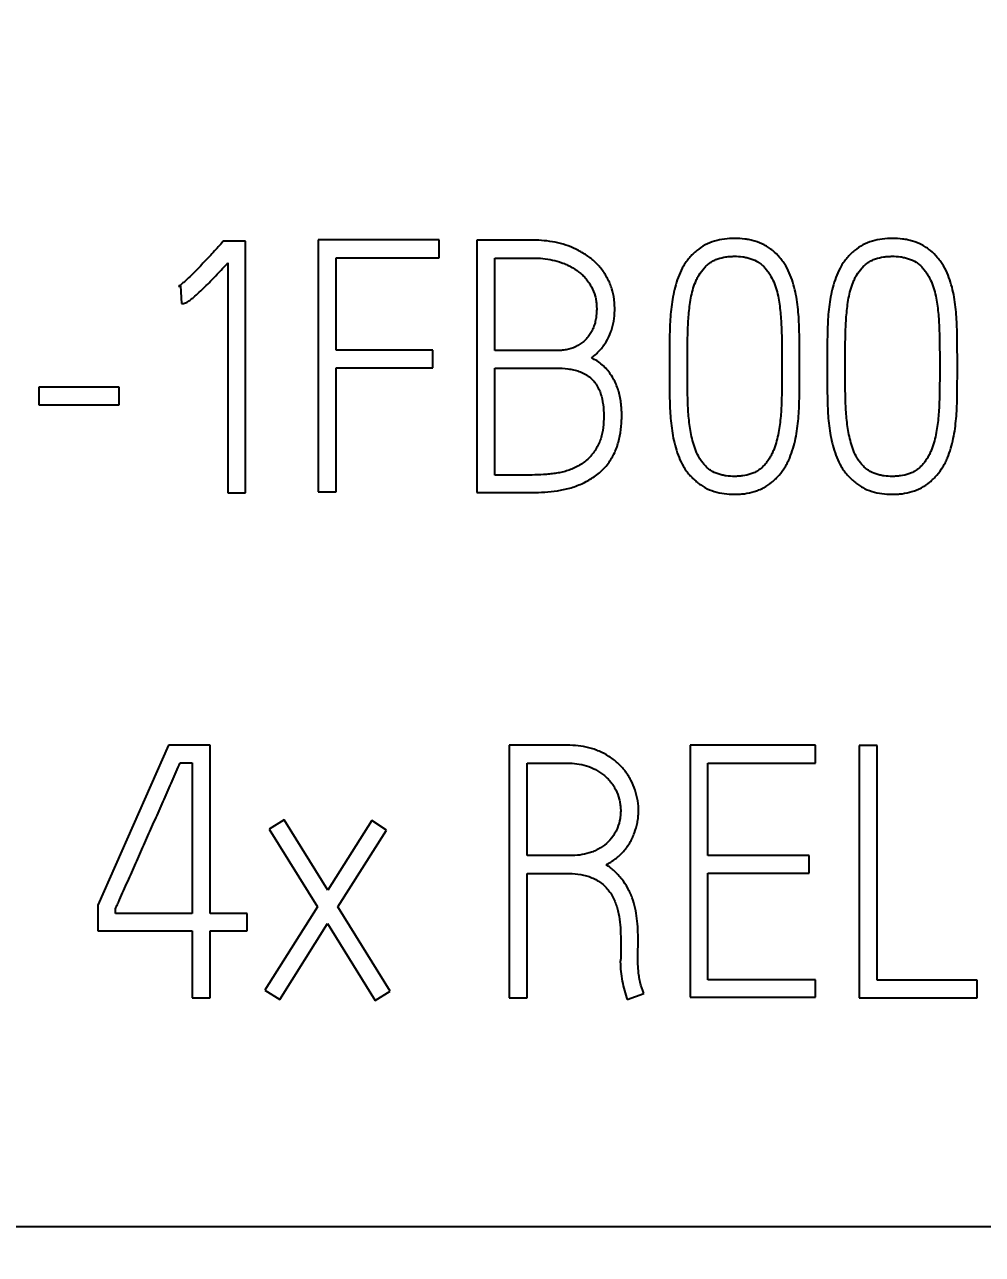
# Model space of a CAD drawing. Extents: x 0 to 420, y 0 to 297.
# Drawn here: x 132.37 to 138.43, y 163.32 to 171.11 of the extents above; entities that cross this region are included whole.
import ezdxf

# ---------------------------------------------------------------- set-up
doc = ezdxf.new("R2010")
doc.units = 0
doc.header["$LTSCALE"] = 23.1
for name, color, linetype in [('10000_FRONT', 7, 'CONTINUOUS'), ('10100_DIM_FRONT', 7, 'CONTINUOUS'), ('10500_FRONT_LABELING', 7, 'CONTINUOUS')]:
    doc.layers.add(name, color=color, linetype=linetype)
doc.styles.get("Standard").update_dxf_attribs({"font": 'txt', "width": 0.8})
doc.dimstyles.new('DIMSTYLE_1', dxfattribs={"dimtxt": 3.5, "dimasz": 3.5, "dimexe": 0.18, "dimexo": 0.0625, "dimgap": 0.09, "dimtad": 1, "dimtxsty": 'STANDARD', "dimcen": 0.09, "dimazin": 3, "dimtp": 0.05, "dimtm": 0.05, "dimtfac": 1, "dimtofl": 0, "dimtmove": 0, "dimatfit": 3, "dimtolj": 1})

# ---------------------------------------------------------------- blocks, each defined once
blk = doc.blocks.new('*D1')
at = {"layer": '10100_DIM_FRONT', "linetype": 'CONTINUOUS'}
for p, q in [((109.715618, 185.641363), (109.715618, 128.698883)), ((145.215618, 185.641363), (145.215618, 128.698883)), ((109.715618, 130.698883), (127.465618, 130.698883)), ((145.215618, 130.698883), (127.465618, 130.698883))]:
    blk.add_line(p, q, dxfattribs=at)
for points in [[(113.215618, 131.198883), (109.715618, 130.698883), (113.215618, 130.198883)], [(141.715618, 130.198883), (145.215618, 130.698883), (141.715618, 131.198883)]]:
    blk.add_solid(points, dxfattribs=at)
at = {"layer": '10100_DIM_FRONT', "linetype": 'CONTINUOUS', "width": 0.678571}
blk.add_text('35,5', height=3.5, dxfattribs=at).set_placement((123.63496, 131.573883))

msp = doc.modelspace()

# ---------------------------------------------------------------- linework, layer by layer
at = {"layer": '10000_FRONT', "color": 7, "linetype": 'CONTINUOUS'}
msp.add_line((109.7156, 163.4949), (145.2156, 163.4949), dxfattribs=at)
at = {"layer": '10500_FRONT_LABELING', "color": 7, "linetype": 'CONTINUOUS'}
for p, q in [((133.6283, 169.7335), (133.6127, 169.7157)), ((133.7691, 169.7335), (133.6283, 169.7335)), ((133.7691, 168.1401), (133.7691, 169.7335)), ((134.2294, 169.7424), (134.2294, 168.1468)), ((134.9959, 169.7424), (134.2294, 169.7424)), ((134.9959, 169.6292), (134.9959, 169.7424)), ((135.2328, 169.7401), (135.2328, 168.1424)), ((135.5904, 169.7401), (135.2328, 169.7401)), ((133.6574, 169.5959), (133.6574, 168.1401)), ((134.3434, 169.0433), (134.3434, 169.6292)), ((134.3434, 169.6292), (134.9959, 169.6292)), ((135.3468, 169.0411), (135.3468, 169.627)), ((135.3468, 169.627), (135.5904, 169.627)), ((133.3445, 169.4472), (133.3579, 169.4517)), ((133.3579, 169.4517), (133.3646, 169.3385)), ((134.9557, 169.0433), (134.3434, 169.0433)), ((134.9557, 168.9324), (134.9557, 169.0433)), ((135.7378, 169.0411), (135.3468, 169.0411)), ((134.3434, 168.1468), (134.3434, 168.9324)), ((134.3434, 168.9324), (134.9557, 168.9324)), ((135.3468, 168.2533), (135.3468, 168.9302)), ((135.3468, 168.9302), (135.7378, 168.9302)), ((136.4529, 168.9523), (136.4529, 168.9279)), ((136.5669, 168.9279), (136.5669, 168.9523)), ((137.1658, 168.9523), (137.1658, 168.9279)), ((137.2775, 168.9279), (137.2775, 168.9523)), ((137.4518, 168.9523), (137.4518, 168.9279)), ((137.5658, 168.9279), (137.5658, 168.9523)), ((138.1647, 168.9523), (138.1647, 168.9279)), ((138.2764, 168.9279), (138.2764, 168.9523)), ((132.4596, 168.8103), (132.4596, 168.6971)), ((132.9691, 168.8103), (132.4596, 168.8103)), ((132.9691, 168.6971), (132.9691, 168.8103)), ((132.4596, 168.6971), (132.9691, 168.6971)), ((135.5836, 168.2533), (135.3468, 168.2533)), ((133.6574, 168.1401), (133.7691, 168.1401)), ((134.2294, 168.1468), (134.3434, 168.1468)), ((135.2328, 168.1424), (135.5836, 168.1424)), ((133.2816, 166.5424), (132.8346, 165.5304)), ((133.5448, 166.5424), (133.2816, 166.5424)), ((133.5448, 165.4772), (133.5448, 166.5424)), ((135.4387, 166.5424), (135.4387, 164.9424)), ((135.806, 166.5424), (135.4387, 166.5424)), ((136.5848, 166.5424), (136.5848, 164.9468)), ((137.3791, 166.5424), (136.5848, 166.5424)), ((137.3791, 166.4292), (137.3791, 166.5424)), ((137.6556, 166.5401), (137.6556, 164.9424)), ((137.7685, 166.5401), (137.6556, 166.5401)), ((137.7685, 165.0555), (137.7685, 166.5401)), ((133.3546, 166.4314), (133.432, 166.4314)), ((133.432, 166.4314), (133.432, 165.4772)), ((135.5516, 165.8433), (135.5516, 166.4292)), ((135.5516, 166.4292), (135.806, 166.4292)), ((136.6954, 165.8433), (136.6954, 166.4292)), ((136.6954, 166.4292), (137.3791, 166.4292)), ((134.0139, 166.0697), (133.9188, 166.0098)), ((134.2904, 165.6236), (134.0139, 166.0697)), ((134.5692, 166.0652), (134.2904, 165.6236)), ((134.6621, 166.0053), (134.5692, 166.0652)), ((133.9188, 166.0098), (134.2241, 165.5193)), ((134.3546, 165.5193), (134.6621, 166.0053)), ((135.8237, 165.8433), (135.5516, 165.8433)), ((137.337, 165.8433), (136.6954, 165.8433)), ((137.337, 165.7324), (137.337, 165.8433)), ((135.5516, 164.9424), (135.5516, 165.7302)), ((135.5516, 165.7302), (135.8193, 165.7302)), ((136.6954, 165.0578), (136.6954, 165.7324)), ((136.6954, 165.7324), (137.337, 165.7324)), ((132.8346, 165.5304), (132.8346, 165.3662)), ((132.9453, 165.4772), (132.9453, 165.506)), ((133.432, 165.4772), (132.9453, 165.4772)), ((133.7794, 165.4772), (133.5448, 165.4772)), ((133.7794, 165.3662), (133.7794, 165.4772)), ((134.2241, 165.5193), (133.8922, 164.9912)), ((134.6843, 164.9845), (134.3546, 165.5193)), ((133.9873, 164.9313), (134.2882, 165.4128)), ((134.2882, 165.4128), (134.5891, 164.9268)), ((132.8346, 165.3662), (133.432, 165.3662)), ((133.432, 165.3662), (133.432, 164.9424)), ((133.5448, 164.9424), (133.5448, 165.3662)), ((133.5448, 165.3662), (133.7794, 165.3662)), ((136.1445, 165.3307), (136.1445, 165.1909)), ((136.2551, 165.2641), (136.2551, 165.3085)), ((136.1445, 165.1909), (136.1423, 165.1709)), ((137.3791, 165.0578), (136.6954, 165.0578)), ((137.3791, 164.9468), (137.3791, 165.0578)), ((138.4012, 165.0555), (137.7685, 165.0555)), ((138.4012, 164.9424), (138.4012, 165.0555)), ((133.432, 164.9424), (133.5448, 164.9424)), ((133.8922, 164.9912), (133.9873, 164.9313)), ((134.5891, 164.9268), (134.6843, 164.9845)), ((135.4387, 164.9424), (135.5516, 164.9424)), ((136.1865, 164.9313), (136.2905, 164.9712)), ((136.5848, 164.9468), (137.3791, 164.9468)), ((137.6556, 164.9424), (138.4012, 164.9424))]:
    msp.add_line(p, q, dxfattribs=at)
for points, knots in [([(137.2775, 168.9523), (137.2775, 168.9947), (137.2773, 169.0371), (137.2763, 169.1217), (137.2759, 169.1641), (137.2724, 169.2485), (137.2692, 169.2907), (137.2612, 169.3536), (137.2581, 169.3745), (137.2501, 169.4163), (137.2452, 169.4371), (137.2333, 169.4786), (137.2266, 169.499), (137.2105, 169.5388), (137.2013, 169.5581), (137.1847, 169.586), (137.1787, 169.5951), (137.1662, 169.6125), (137.1596, 169.621), (137.1389, 169.6454), (137.1238, 169.6605), (137.0987, 169.681), (137.0899, 169.6875), (137.072, 169.6994), (137.0627, 169.7049), (137.0344, 169.7198), (137.0145, 169.7277), (136.9834, 169.737), (136.9728, 169.7397), (136.9518, 169.7441), (136.9412, 169.7459), (136.9093, 169.75), (136.8879, 169.7512), (136.8449, 169.7512), (136.8232, 169.75), (136.7807, 169.7444), (136.7597, 169.7401), (136.7186, 169.7278), (136.6983, 169.7197), (136.6603, 169.6998), (136.6425, 169.6879), (136.6174, 169.6675), (136.6093, 169.6602), (136.594, 169.645), (136.5867, 169.6371), (136.5729, 169.6208), (136.5663, 169.6123), (136.5538, 169.5948), (136.5478, 169.5857), (136.5313, 169.5579), (136.5221, 169.5386), (136.5061, 169.4991), (136.4994, 169.4788), (136.4874, 169.4377), (136.4822, 169.4168), (136.4737, 169.375), (136.4703, 169.354), (136.4617, 169.291), (136.4582, 169.2488), (136.4546, 169.1643), (136.4542, 169.1219), (136.4532, 169.0371), (136.4529, 168.9948), (136.4529, 168.9523)], [0, 0, 0, 0, 0.0625, 0.0625, 0.125, 0.125, 0.1875, 0.1875, 0.21875, 0.21875, 0.25, 0.25, 0.28125, 0.28125, 0.3125, 0.3125, 0.328125, 0.328125, 0.34375, 0.34375, 0.375, 0.375, 0.390625, 0.390625, 0.40625, 0.40625, 0.4375, 0.4375, 0.453125, 0.453125, 0.46875, 0.46875, 0.5, 0.5, 0.53125, 0.53125, 0.5625, 0.5625, 0.59375, 0.59375, 0.625, 0.625, 0.640625, 0.640625, 0.65625, 0.65625, 0.671875, 0.671875, 0.6875, 0.6875, 0.71875, 0.71875, 0.75, 0.75, 0.78125, 0.78125, 0.8125, 0.8125, 0.875, 0.875, 0.9375, 0.9375, 1, 1, 1, 1]), ([(138.2764, 168.9523), (138.2764, 168.9947), (138.2762, 169.0371), (138.2752, 169.1217), (138.2748, 169.1641), (138.2713, 169.2485), (138.2681, 169.2907), (138.2601, 169.3536), (138.257, 169.3745), (138.249, 169.4163), (138.2441, 169.4371), (138.2322, 169.4786), (138.2255, 169.499), (138.2094, 169.5388), (138.2002, 169.5581), (138.1836, 169.586), (138.1776, 169.5951), (138.1651, 169.6125), (138.1585, 169.621), (138.1378, 169.6454), (138.1227, 169.6605), (138.0976, 169.681), (138.0888, 169.6875), (138.0709, 169.6994), (138.0616, 169.7049), (138.0333, 169.7198), (138.0134, 169.7277), (137.9823, 169.737), (137.9717, 169.7397), (137.9507, 169.7441), (137.9401, 169.7459), (137.9082, 169.75), (137.8868, 169.7512), (137.8438, 169.7512), (137.8221, 169.75), (137.7796, 169.7444), (137.7586, 169.7401), (137.7175, 169.7278), (137.6972, 169.7197), (137.6592, 169.6998), (137.6414, 169.6879), (137.6163, 169.6675), (137.6082, 169.6602), (137.5929, 169.645), (137.5856, 169.6371), (137.5718, 169.6208), (137.5652, 169.6123), (137.5527, 169.5948), (137.5467, 169.5857), (137.5302, 169.5579), (137.521, 169.5386), (137.505, 169.4991), (137.4983, 169.4788), (137.4863, 169.4377), (137.4811, 169.4168), (137.4726, 169.375), (137.4692, 169.354), (137.4606, 169.291), (137.4571, 169.2488), (137.4535, 169.1643), (137.4531, 169.1219), (137.4521, 169.0371), (137.4518, 168.9948), (137.4518, 168.9523)], [0, 0, 0, 0, 0.0625, 0.0625, 0.125, 0.125, 0.1875, 0.1875, 0.21875, 0.21875, 0.25, 0.25, 0.28125, 0.28125, 0.3125, 0.3125, 0.328125, 0.328125, 0.34375, 0.34375, 0.375, 0.375, 0.390625, 0.390625, 0.40625, 0.40625, 0.4375, 0.4375, 0.453125, 0.453125, 0.46875, 0.46875, 0.5, 0.5, 0.53125, 0.53125, 0.5625, 0.5625, 0.59375, 0.59375, 0.625, 0.625, 0.640625, 0.640625, 0.65625, 0.65625, 0.671875, 0.671875, 0.6875, 0.6875, 0.71875, 0.71875, 0.75, 0.75, 0.78125, 0.78125, 0.8125, 0.8125, 0.875, 0.875, 0.9375, 0.9375, 1, 1, 1, 1]), ([(133.6127, 169.7157), (133.6022, 169.7039), (133.5914, 169.6923), (133.5699, 169.669), (133.5592, 169.6573), (133.5269, 169.6225), (133.5053, 169.5994), (133.4615, 169.5536), (133.4395, 169.5308), (133.4053, 169.4979), (133.3937, 169.4872), (133.3758, 169.4716), (133.3698, 169.4665), (133.3576, 169.4564), (133.3513, 169.4515), (133.3445, 169.4472)], [0, 0, 0, 0, 0.125, 0.125, 0.25, 0.25, 0.5, 0.5, 0.75, 0.75, 0.875, 0.875, 0.9375, 0.9375, 1, 1, 1, 1]), ([(135.9591, 168.9945), (135.978, 169.0084), (135.9952, 169.0239), (136.0186, 169.0496), (136.026, 169.0585), (136.0399, 169.0772), (136.0465, 169.087), (136.0645, 169.1169), (136.0745, 169.1377), (136.0865, 169.1704), (136.0899, 169.1816), (136.0958, 169.2042), (136.0982, 169.2156), (136.104, 169.2498), (136.106, 169.2728), (136.1067, 169.3076), (136.1065, 169.3192), (136.1054, 169.3425), (136.1043, 169.3541), (136.0999, 169.3885), (136.095, 169.411), (136.0846, 169.4439), (136.0807, 169.4547), (136.0718, 169.4762), (136.0668, 169.4868), (136.0506, 169.5178), (136.0381, 169.5372), (136.017, 169.5647), (136.0095, 169.5735), (135.9937, 169.5906), (135.9853, 169.5989), (135.9595, 169.6224), (135.9411, 169.6365), (135.912, 169.6556), (135.9021, 169.6616), (135.8817, 169.673), (135.8713, 169.6783), (135.8397, 169.6932), (135.8183, 169.7017), (135.7744, 169.7162), (135.7521, 169.7221), (135.7066, 169.7314), (135.6834, 169.7348), (135.637, 169.7391), (135.6137, 169.7401), (135.5904, 169.7401)], [0, 0, 0, 0, 0.0625, 0.0625, 0.09375, 0.09375, 0.125, 0.125, 0.1875, 0.1875, 0.21875, 0.21875, 0.25, 0.25, 0.3125, 0.3125, 0.34375, 0.34375, 0.375, 0.375, 0.4375, 0.4375, 0.46875, 0.46875, 0.5, 0.5, 0.5625, 0.5625, 0.59375, 0.59375, 0.625, 0.625, 0.6875, 0.6875, 0.71875, 0.71875, 0.75, 0.75, 0.8125, 0.8125, 0.875, 0.875, 0.9375, 0.9375, 1, 1, 1, 1]), ([(133.3646, 169.3385), (133.3688, 169.3385), (133.3729, 169.3391), (133.381, 169.3408), (133.385, 169.3418), (133.3929, 169.3446), (133.3965, 169.3465), (133.4037, 169.3505), (133.4071, 169.3528), (133.4173, 169.3598), (133.4239, 169.3648), (133.4367, 169.3751), (133.443, 169.3804), (133.4615, 169.3966), (133.4736, 169.4078), (133.4974, 169.4305), (133.5091, 169.442), (133.544, 169.4768), (133.5669, 169.5004), (133.6124, 169.548), (133.6349, 169.5719), (133.6574, 169.5959)], [0, 0, 0, 0, 0.03125, 0.03125, 0.0625, 0.0625, 0.09375, 0.09375, 0.125, 0.125, 0.1875, 0.1875, 0.25, 0.25, 0.375, 0.375, 0.5, 0.5, 0.75, 0.75, 1, 1, 1, 1]), ([(135.5904, 169.627), (135.6318, 169.627), (135.6727, 169.6233), (135.7326, 169.6101), (135.7524, 169.6045), (135.7816, 169.594), (135.7913, 169.5901), (135.8103, 169.5817), (135.8196, 169.5771), (135.8468, 169.5625), (135.8642, 169.5513), (135.8887, 169.532), (135.8966, 169.5252), (135.9116, 169.5109), (135.9186, 169.5034), (135.932, 169.4877), (135.9382, 169.4794), (135.9498, 169.4622), (135.9552, 169.4532), (135.9697, 169.4258), (135.9772, 169.4066), (135.9853, 169.3766), (135.9874, 169.3663), (135.9905, 169.3458), (135.9915, 169.3356), (135.9926, 169.315), (135.9927, 169.3047), (135.9922, 169.2841), (135.9915, 169.2738), (135.9892, 169.2532), (135.9876, 169.2429), (135.9834, 169.2226), (135.9782, 169.2026), (135.9708, 169.1833), (135.9621, 169.1644), (135.957, 169.1552), (135.9459, 169.1378), (135.9398, 169.1295), (135.9263, 169.1138), (135.919, 169.1063), (135.8956, 169.0857), (135.8783, 169.0744), (135.8404, 169.0567), (135.8206, 169.0505), (135.7899, 169.0447), (135.7795, 169.0433), (135.7587, 169.0415), (135.7483, 169.0411), (135.7378, 169.0411)], [0, 0, 0, 0, 0.125, 0.125, 0.1875, 0.1875, 0.21875, 0.21875, 0.25, 0.25, 0.3125, 0.3125, 0.34375, 0.34375, 0.375, 0.375, 0.40625, 0.40625, 0.4375, 0.4375, 0.5, 0.5, 0.53125, 0.53125, 0.5625, 0.5625, 0.59375, 0.59375, 0.625, 0.625, 0.65625, 0.65625, 0.6875, 0.71875, 0.71875, 0.75, 0.75, 0.78125, 0.78125, 0.8125, 0.8125, 0.875, 0.875, 0.9375, 0.9375, 0.96875, 0.96875, 1, 1, 1, 1]), ([(136.5669, 168.9523), (136.5669, 168.9875), (136.5671, 169.0225), (136.5679, 169.0927), (136.5684, 169.1278), (136.57, 169.1804), (136.5707, 169.1979), (136.5726, 169.2329), (136.5739, 169.2504), (136.5769, 169.2854), (136.5786, 169.3029), (136.583, 169.3378), (136.5856, 169.3552), (136.5921, 169.3896), (136.596, 169.4066), (136.6053, 169.4402), (136.6107, 169.4568), (136.6205, 169.4812), (136.6241, 169.4892), (136.632, 169.5051), (136.6363, 169.5129), (136.6502, 169.5355), (136.6608, 169.5497), (136.6787, 169.5695), (136.685, 169.5758), (136.6982, 169.5875), (136.7051, 169.5929), (136.7196, 169.6029), (136.7271, 169.6074), (136.743, 169.6154), (136.7513, 169.6189), (136.7764, 169.6278), (136.7936, 169.6317), (136.8199, 169.6356), (136.8288, 169.6365), (136.8466, 169.6377), (136.8554, 169.638), (136.8819, 169.6381), (136.8995, 169.6372), (136.9257, 169.6336), (136.9343, 169.6321), (136.9517, 169.6281), (136.9603, 169.6257), (136.9857, 169.6171), (137.0018, 169.6096), (137.0244, 169.5951), (137.0316, 169.5898), (137.0451, 169.5783), (137.0515, 169.5721), (137.0633, 169.5589), (137.0688, 169.5519), (137.0794, 169.5374), (137.0844, 169.53), (137.0984, 169.5074), (137.1064, 169.4917), (137.1202, 169.4591), (137.126, 169.4422), (137.136, 169.4081), (137.1401, 169.391), (137.1469, 169.3565), (137.1495, 169.3391), (137.1539, 169.3043), (137.1557, 169.2868), (137.1587, 169.2518), (137.16, 169.2343), (137.162, 169.1992), (137.1627, 169.1816), (137.1643, 169.1287), (137.1648, 169.0934), (137.1656, 169.0229), (137.1658, 168.9876), (137.1658, 168.9523)], [0, 0, 0, 0, 0.0625, 0.0625, 0.125, 0.125, 0.15625, 0.15625, 0.1875, 0.1875, 0.21875, 0.21875, 0.25, 0.25, 0.28125, 0.28125, 0.3125, 0.3125, 0.328125, 0.328125, 0.34375, 0.34375, 0.375, 0.375, 0.390625, 0.390625, 0.40625, 0.40625, 0.421875, 0.421875, 0.4375, 0.4375, 0.46875, 0.46875, 0.484375, 0.484375, 0.5, 0.5, 0.53125, 0.53125, 0.546875, 0.546875, 0.5625, 0.5625, 0.59375, 0.59375, 0.609375, 0.609375, 0.625, 0.625, 0.640625, 0.640625, 0.65625, 0.65625, 0.6875, 0.6875, 0.71875, 0.71875, 0.75, 0.75, 0.78125, 0.78125, 0.8125, 0.8125, 0.84375, 0.84375, 0.875, 0.875, 0.9375, 0.9375, 1, 1, 1, 1]), ([(137.5658, 168.9523), (137.5658, 168.9875), (137.566, 169.0225), (137.5668, 169.0927), (137.5673, 169.1278), (137.5689, 169.1804), (137.5696, 169.1979), (137.5715, 169.2329), (137.5728, 169.2504), (137.5758, 169.2854), (137.5775, 169.3029), (137.5819, 169.3378), (137.5845, 169.3552), (137.591, 169.3896), (137.5949, 169.4066), (137.6042, 169.4402), (137.6096, 169.4568), (137.6194, 169.4812), (137.623, 169.4892), (137.6309, 169.5051), (137.6352, 169.5129), (137.6491, 169.5355), (137.6597, 169.5497), (137.6776, 169.5695), (137.6839, 169.5758), (137.6971, 169.5875), (137.704, 169.5929), (137.7185, 169.6029), (137.726, 169.6074), (137.7419, 169.6154), (137.7502, 169.6189), (137.7753, 169.6278), (137.7925, 169.6317), (137.8188, 169.6356), (137.8277, 169.6365), (137.8455, 169.6377), (137.8543, 169.638), (137.8808, 169.6381), (137.8984, 169.6372), (137.9246, 169.6336), (137.9332, 169.6321), (137.9506, 169.6281), (137.9592, 169.6257), (137.9846, 169.6171), (138.0007, 169.6096), (138.0233, 169.5951), (138.0305, 169.5898), (138.044, 169.5783), (138.0504, 169.5721), (138.0622, 169.5589), (138.0677, 169.5519), (138.0783, 169.5374), (138.0833, 169.53), (138.0973, 169.5074), (138.1053, 169.4917), (138.1191, 169.4591), (138.1249, 169.4422), (138.1349, 169.4081), (138.139, 169.391), (138.1458, 169.3565), (138.1484, 169.3391), (138.1528, 169.3043), (138.1546, 169.2868), (138.1576, 169.2518), (138.1589, 169.2343), (138.1609, 169.1992), (138.1616, 169.1816), (138.1632, 169.1287), (138.1637, 169.0934), (138.1645, 169.0229), (138.1647, 168.9876), (138.1647, 168.9523)], [0, 0, 0, 0, 0.0625, 0.0625, 0.125, 0.125, 0.15625, 0.15625, 0.1875, 0.1875, 0.21875, 0.21875, 0.25, 0.25, 0.28125, 0.28125, 0.3125, 0.3125, 0.328125, 0.328125, 0.34375, 0.34375, 0.375, 0.375, 0.390625, 0.390625, 0.40625, 0.40625, 0.421875, 0.421875, 0.4375, 0.4375, 0.46875, 0.46875, 0.484375, 0.484375, 0.5, 0.5, 0.53125, 0.53125, 0.546875, 0.546875, 0.5625, 0.5625, 0.59375, 0.59375, 0.609375, 0.609375, 0.625, 0.625, 0.640625, 0.640625, 0.65625, 0.65625, 0.6875, 0.6875, 0.71875, 0.71875, 0.75, 0.75, 0.78125, 0.78125, 0.8125, 0.8125, 0.84375, 0.84375, 0.875, 0.875, 0.9375, 0.9375, 1, 1, 1, 1]), ([(135.5836, 168.1424), (135.6106, 168.1424), (135.6374, 168.1431), (135.6907, 168.1466), (135.7172, 168.1493), (135.7698, 168.1574), (135.7958, 168.1629), (135.8345, 168.1739), (135.8474, 168.178), (135.8728, 168.1874), (135.8855, 168.1925), (135.9101, 168.2037), (135.9221, 168.2098), (135.9458, 168.2227), (135.9574, 168.2296), (135.98, 168.2444), (135.991, 168.2524), (136.0122, 168.2695), (136.0222, 168.2786), (136.0506, 168.307), (136.0673, 168.3279), (136.0893, 168.362), (136.0961, 168.3739), (136.1082, 168.398), (136.1135, 168.4104), (136.1227, 168.4357), (136.1266, 168.4485), (136.1334, 168.4746), (136.1363, 168.4879), (136.1439, 168.5277), (136.1477, 168.5543), (136.1505, 168.5943), (136.151, 168.6077), (136.1514, 168.6344), (136.1512, 168.6478), (136.15, 168.6746), (136.149, 168.6881), (136.146, 168.7149), (136.144, 168.7284), (136.1364, 168.7682), (136.129, 168.7941), (136.114, 168.8317), (136.1083, 168.8441), (136.0956, 168.8681), (136.0817, 168.8911), (136.0653, 168.9123), (136.0475, 168.9324), (136.0379, 168.942), (136.0069, 168.9688), (135.9841, 168.9834), (135.9591, 168.9945)], [0, 0, 0, 0, 0.0625, 0.0625, 0.125, 0.125, 0.1875, 0.1875, 0.21875, 0.21875, 0.25, 0.25, 0.28125, 0.28125, 0.3125, 0.3125, 0.34375, 0.34375, 0.375, 0.375, 0.4375, 0.4375, 0.46875, 0.46875, 0.5, 0.5, 0.53125, 0.53125, 0.5625, 0.5625, 0.625, 0.625, 0.65625, 0.65625, 0.6875, 0.6875, 0.71875, 0.71875, 0.75, 0.75, 0.8125, 0.8125, 0.84375, 0.84375, 0.875, 0.90625, 0.90625, 0.9375, 0.9375, 1, 1, 1, 1]), ([(135.7378, 168.9302), (135.7623, 168.9302), (135.7866, 168.9289), (135.8226, 168.924), (135.8346, 168.9219), (135.8583, 168.9164), (135.8702, 168.9131), (135.8932, 168.9049), (135.9044, 168.9), (135.9205, 168.8914), (135.9258, 168.8884), (135.9361, 168.8817), (135.9412, 168.8782), (135.9557, 168.867), (135.9645, 168.8587), (135.9765, 168.8451), (135.9803, 168.8403), (135.9875, 168.8304), (135.9909, 168.8253), (136.0067, 168.7991), (136.0158, 168.7766), (136.0288, 168.7292), (136.0327, 168.7053), (136.0371, 168.6571), (136.0377, 168.6328), (136.0364, 168.5841), (136.0344, 168.5599), (136.0286, 168.5241), (136.0262, 168.5122), (136.0201, 168.4887), (136.0163, 168.477), (136.0029, 168.4429), (135.9914, 168.4216), (135.9703, 168.3918), (135.9626, 168.3822), (135.9464, 168.364), (135.9379, 168.3553), (135.9197, 168.3393), (135.9101, 168.3319), (135.8899, 168.3182), (135.8793, 168.3119), (135.8577, 168.3006), (135.8467, 168.2955), (135.8243, 168.2863), (135.8129, 168.2822), (135.7897, 168.2751), (135.7778, 168.2721), (135.7538, 168.2671), (135.7417, 168.2651), (135.7175, 168.2617), (135.7054, 168.2603), (135.6812, 168.2579), (135.669, 168.2568), (135.6325, 168.2542), (135.6081, 168.2533), (135.5836, 168.2533)], [0, 0, 0, 0, 0.0625, 0.0625, 0.09375, 0.09375, 0.125, 0.125, 0.15625, 0.15625, 0.171875, 0.171875, 0.1875, 0.1875, 0.21875, 0.21875, 0.234375, 0.234375, 0.25, 0.25, 0.3125, 0.3125, 0.375, 0.375, 0.4375, 0.4375, 0.5, 0.5, 0.53125, 0.53125, 0.5625, 0.5625, 0.625, 0.625, 0.65625, 0.65625, 0.6875, 0.6875, 0.71875, 0.71875, 0.75, 0.75, 0.78125, 0.78125, 0.8125, 0.8125, 0.84375, 0.84375, 0.875, 0.875, 0.90625, 0.90625, 0.9375, 0.9375, 1, 1, 1, 1]), ([(136.4529, 168.9279), (136.4529, 168.8858), (136.4532, 168.8436), (136.4542, 168.7593), (136.4546, 168.7172), (136.4582, 168.6331), (136.4617, 168.5912), (136.4703, 168.5287), (136.4737, 168.5079), (136.4821, 168.4664), (136.4871, 168.4457), (136.4991, 168.4045), (136.5059, 168.3842), (136.5218, 168.3446), (136.531, 168.3254), (136.5477, 168.2977), (136.5537, 168.2887), (136.5663, 168.2714), (136.573, 168.2631), (136.587, 168.247), (136.5943, 168.2393), (136.6095, 168.2244), (136.6173, 168.2172), (136.6337, 168.2034), (136.6423, 168.1968), (136.6599, 168.1845), (136.669, 168.1788), (136.697, 168.1635), (136.7168, 168.1554), (136.758, 168.1428), (136.779, 168.1384), (136.8212, 168.1327), (136.8424, 168.1314), (136.8746, 168.1312), (136.8853, 168.1315), (136.9067, 168.1327), (136.9173, 168.1337), (136.9489, 168.1377), (136.9697, 168.142), (137.0002, 168.1511), (137.0103, 168.1546), (137.0303, 168.1626), (137.0401, 168.1672), (137.0685, 168.1823), (137.086, 168.1943), (137.1107, 168.2148), (137.1187, 168.2221), (137.134, 168.2372), (137.1412, 168.2451), (137.162, 168.2695), (137.1746, 168.2868), (137.1914, 168.3144), (137.1966, 168.3238), (137.2062, 168.3429), (137.2106, 168.3525), (137.223, 168.3819), (137.23, 168.4019), (137.2423, 168.4426), (137.2476, 168.4634), (137.2563, 168.5053), (137.2598, 168.5263), (137.2686, 168.5893), (137.2722, 168.6315), (137.2759, 168.7161), (137.2763, 168.7584), (137.2773, 168.8432), (137.2775, 168.8855), (137.2775, 168.9279)], [0, 0, 0, 0, 0.0625, 0.0625, 0.125, 0.125, 0.1875, 0.1875, 0.21875, 0.21875, 0.25, 0.25, 0.28125, 0.28125, 0.3125, 0.3125, 0.328125, 0.328125, 0.34375, 0.34375, 0.359375, 0.359375, 0.375, 0.375, 0.390625, 0.390625, 0.40625, 0.40625, 0.4375, 0.4375, 0.46875, 0.46875, 0.5, 0.5, 0.515625, 0.515625, 0.53125, 0.53125, 0.5625, 0.5625, 0.578125, 0.578125, 0.59375, 0.59375, 0.625, 0.625, 0.640625, 0.640625, 0.65625, 0.65625, 0.6875, 0.6875, 0.703125, 0.703125, 0.71875, 0.71875, 0.75, 0.75, 0.78125, 0.78125, 0.8125, 0.8125, 0.875, 0.875, 0.9375, 0.9375, 1, 1, 1, 1]), ([(137.1658, 168.9279), (137.1658, 168.8928), (137.1656, 168.8577), (137.1647, 168.7875), (137.1643, 168.7524), (137.1625, 168.6998), (137.1617, 168.6822), (137.1595, 168.6473), (137.1581, 168.6298), (137.153, 168.5775), (137.1485, 168.5429), (137.1377, 168.4913), (137.1335, 168.4742), (137.1236, 168.4404), (137.118, 168.4238), (137.1079, 168.3994), (137.1043, 168.3914), (137.0964, 168.3756), (137.0921, 168.3678), (137.0829, 168.3529), (137.078, 168.3456), (137.0676, 168.3315), (137.0621, 168.3247), (137.0504, 168.3116), (137.044, 168.3053), (137.0308, 168.2937), (137.0238, 168.2883), (137.0093, 168.2785), (137.0017, 168.2741), (136.9858, 168.2663), (136.9776, 168.2629), (136.9526, 168.2542), (136.9355, 168.2503), (136.9093, 168.2467), (136.9005, 168.2458), (136.8829, 168.2447), (136.8741, 168.2444), (136.8479, 168.2445), (136.8217, 168.246), (136.7958, 168.2508), (136.7786, 168.2547), (136.77, 168.2572), (136.7449, 168.2658), (136.729, 168.2734), (136.7069, 168.2882), (136.6998, 168.2936), (136.6865, 168.3052), (136.6803, 168.3114), (136.6685, 168.3245), (136.6629, 168.3315), (136.6525, 168.3458), (136.6476, 168.3532), (136.634, 168.3758), (136.6264, 168.3916), (136.6168, 168.4162), (136.6138, 168.4245), (136.6083, 168.4413), (136.6057, 168.4498), (136.5987, 168.4751), (136.5946, 168.4921), (136.5842, 168.5435), (136.5796, 168.578), (136.5745, 168.6301), (136.5731, 168.6475), (136.5709, 168.6824), (136.5702, 168.7), (136.5684, 168.7526), (136.568, 168.7876), (136.5671, 168.8578), (136.5669, 168.8929), (136.5669, 168.9279)], [0, 0, 0, 0, 0.0625, 0.0625, 0.125, 0.125, 0.15625, 0.15625, 0.1875, 0.1875, 0.25, 0.25, 0.28125, 0.28125, 0.3125, 0.3125, 0.328125, 0.328125, 0.34375, 0.34375, 0.359375, 0.359375, 0.375, 0.375, 0.390625, 0.390625, 0.40625, 0.40625, 0.421875, 0.421875, 0.4375, 0.4375, 0.46875, 0.46875, 0.484375, 0.484375, 0.5, 0.5, 0.53125, 0.546875, 0.546875, 0.5625, 0.5625, 0.59375, 0.59375, 0.609375, 0.609375, 0.625, 0.625, 0.640625, 0.640625, 0.65625, 0.65625, 0.6875, 0.6875, 0.703125, 0.703125, 0.71875, 0.71875, 0.75, 0.75, 0.8125, 0.8125, 0.84375, 0.84375, 0.875, 0.875, 0.9375, 0.9375, 1, 1, 1, 1]), ([(137.4518, 168.9279), (137.4518, 168.8858), (137.4521, 168.8436), (137.4531, 168.7593), (137.4535, 168.7172), (137.4571, 168.6331), (137.4606, 168.5912), (137.4692, 168.5287), (137.4726, 168.5079), (137.481, 168.4664), (137.486, 168.4457), (137.498, 168.4045), (137.5048, 168.3842), (137.5207, 168.3446), (137.5299, 168.3254), (137.5466, 168.2977), (137.5526, 168.2887), (137.5652, 168.2714), (137.5719, 168.2631), (137.5859, 168.247), (137.5932, 168.2393), (137.6084, 168.2244), (137.6162, 168.2172), (137.6326, 168.2034), (137.6412, 168.1968), (137.6588, 168.1845), (137.6679, 168.1788), (137.6959, 168.1635), (137.7157, 168.1554), (137.7569, 168.1428), (137.7779, 168.1384), (137.8201, 168.1327), (137.8413, 168.1314), (137.8735, 168.1312), (137.8842, 168.1315), (137.9056, 168.1327), (137.9162, 168.1337), (137.9478, 168.1377), (137.9686, 168.142), (137.9991, 168.1511), (138.0092, 168.1546), (138.0292, 168.1626), (138.039, 168.1672), (138.0673, 168.1823), (138.0849, 168.1943), (138.1096, 168.2148), (138.1176, 168.2221), (138.1329, 168.2372), (138.1401, 168.2451), (138.1609, 168.2695), (138.1735, 168.2868), (138.1903, 168.3144), (138.1955, 168.3238), (138.2051, 168.3429), (138.2095, 168.3525), (138.2219, 168.3819), (138.2289, 168.4019), (138.2412, 168.4426), (138.2465, 168.4634), (138.2552, 168.5053), (138.2587, 168.5263), (138.2675, 168.5893), (138.2711, 168.6315), (138.2748, 168.7161), (138.2752, 168.7584), (138.2762, 168.8432), (138.2764, 168.8855), (138.2764, 168.9279)], [0, 0, 0, 0, 0.0625, 0.0625, 0.125, 0.125, 0.1875, 0.1875, 0.21875, 0.21875, 0.25, 0.25, 0.28125, 0.28125, 0.3125, 0.3125, 0.328125, 0.328125, 0.34375, 0.34375, 0.359375, 0.359375, 0.375, 0.375, 0.390625, 0.390625, 0.40625, 0.40625, 0.4375, 0.4375, 0.46875, 0.46875, 0.5, 0.5, 0.515625, 0.515625, 0.53125, 0.53125, 0.5625, 0.5625, 0.578125, 0.578125, 0.59375, 0.59375, 0.625, 0.625, 0.640625, 0.640625, 0.65625, 0.65625, 0.6875, 0.6875, 0.703125, 0.703125, 0.71875, 0.71875, 0.75, 0.75, 0.78125, 0.78125, 0.8125, 0.8125, 0.875, 0.875, 0.9375, 0.9375, 1, 1, 1, 1]), ([(138.1647, 168.9279), (138.1647, 168.8928), (138.1645, 168.8577), (138.1636, 168.7875), (138.1632, 168.7524), (138.1614, 168.6998), (138.1606, 168.6822), (138.1584, 168.6473), (138.157, 168.6298), (138.1519, 168.5775), (138.1474, 168.5429), (138.1366, 168.4913), (138.1324, 168.4742), (138.1225, 168.4404), (138.1169, 168.4238), (138.1068, 168.3994), (138.1032, 168.3914), (138.0953, 168.3756), (138.091, 168.3678), (138.0818, 168.3529), (138.0769, 168.3456), (138.0665, 168.3315), (138.061, 168.3247), (138.0493, 168.3116), (138.0429, 168.3053), (138.0297, 168.2937), (138.0227, 168.2883), (138.0082, 168.2785), (138.0006, 168.2741), (137.9847, 168.2663), (137.9765, 168.2629), (137.9515, 168.2542), (137.9344, 168.2503), (137.9082, 168.2467), (137.8994, 168.2458), (137.8818, 168.2447), (137.873, 168.2444), (137.8468, 168.2445), (137.8206, 168.246), (137.7947, 168.2508), (137.7775, 168.2547), (137.7689, 168.2572), (137.7438, 168.2658), (137.7279, 168.2734), (137.7058, 168.2882), (137.6987, 168.2936), (137.6854, 168.3052), (137.6792, 168.3114), (137.6674, 168.3245), (137.6618, 168.3315), (137.6514, 168.3458), (137.6465, 168.3532), (137.6329, 168.3758), (137.6253, 168.3916), (137.6157, 168.4162), (137.6127, 168.4245), (137.6072, 168.4413), (137.6046, 168.4498), (137.5976, 168.4751), (137.5935, 168.4921), (137.5831, 168.5435), (137.5785, 168.578), (137.5734, 168.6301), (137.572, 168.6475), (137.5698, 168.6824), (137.5691, 168.7), (137.5673, 168.7526), (137.5669, 168.7876), (137.566, 168.8578), (137.5658, 168.8929), (137.5658, 168.9279)], [0, 0, 0, 0, 0.0625, 0.0625, 0.125, 0.125, 0.15625, 0.15625, 0.1875, 0.1875, 0.25, 0.25, 0.28125, 0.28125, 0.3125, 0.3125, 0.328125, 0.328125, 0.34375, 0.34375, 0.359375, 0.359375, 0.375, 0.375, 0.390625, 0.390625, 0.40625, 0.40625, 0.421875, 0.421875, 0.4375, 0.4375, 0.46875, 0.46875, 0.484375, 0.484375, 0.5, 0.5, 0.53125, 0.546875, 0.546875, 0.5625, 0.5625, 0.59375, 0.59375, 0.609375, 0.609375, 0.625, 0.625, 0.640625, 0.640625, 0.65625, 0.65625, 0.6875, 0.6875, 0.703125, 0.703125, 0.71875, 0.71875, 0.75, 0.75, 0.8125, 0.8125, 0.84375, 0.84375, 0.875, 0.875, 0.9375, 0.9375, 1, 1, 1, 1]), ([(136.0516, 165.7856), (136.0722, 165.7964), (136.0918, 165.8085), (136.1194, 165.8292), (136.1283, 165.8365), (136.1455, 165.852), (136.1537, 165.8602), (136.177, 165.886), (136.1904, 165.9046), (136.2077, 165.9343), (136.2131, 165.9445), (136.223, 165.9654), (136.2275, 165.9761), (136.2396, 166.0085), (136.2459, 166.0306), (136.2525, 166.0646), (136.2542, 166.0761), (136.2565, 166.0992), (136.2571, 166.1107), (136.2576, 166.1451), (136.256, 166.1679), (136.2507, 166.2021), (136.2485, 166.2135), (136.243, 166.236), (136.2399, 166.247), (136.2291, 166.2798), (136.2203, 166.3009), (136.2041, 166.3315), (136.1983, 166.3416), (136.1857, 166.361), (136.179, 166.3704), (136.1579, 166.3977), (136.1424, 166.4145), (136.1168, 166.4378), (136.1079, 166.4452), (136.0893, 166.4592), (136.0798, 166.4657), (136.0505, 166.484), (136.0301, 166.4947), (135.9983, 166.5085), (135.9874, 166.5127), (135.9655, 166.5201), (135.9323, 166.53), (135.8983, 166.536), (135.8525, 166.5412), (135.8292, 166.5424), (135.806, 166.5424)], [0, 0, 0, 0, 0.0625, 0.0625, 0.09375, 0.09375, 0.125, 0.125, 0.1875, 0.1875, 0.21875, 0.21875, 0.25, 0.25, 0.3125, 0.3125, 0.34375, 0.34375, 0.375, 0.375, 0.4375, 0.4375, 0.46875, 0.46875, 0.5, 0.5, 0.5625, 0.5625, 0.59375, 0.59375, 0.625, 0.625, 0.6875, 0.6875, 0.71875, 0.71875, 0.75, 0.75, 0.8125, 0.8125, 0.84375, 0.84375, 0.875, 0.9375, 0.9375, 1, 1, 1, 1]), ([(132.9453, 165.506), (132.9497, 165.5156), (132.954, 165.5252), (132.9627, 165.5444), (132.967, 165.554), (132.98, 165.5829), (132.9886, 165.6021), (133.0143, 165.6599), (133.0314, 165.6984), (133.0655, 165.7755), (133.0826, 165.8141), (133.1168, 165.8912), (133.1339, 165.9297), (133.1682, 166.0067), (133.2024, 166.0838), (133.2363, 166.161), (133.2701, 166.2383), (133.287, 166.2769), (133.3124, 166.3348), (133.3209, 166.3541), (133.3378, 166.3927), (133.3462, 166.412), (133.3546, 166.4314)], [0, 0, 0, 0, 0.03125, 0.03125, 0.0625, 0.0625, 0.125, 0.125, 0.25, 0.25, 0.375, 0.375, 0.5, 0.5, 0.625, 0.75, 0.75, 0.875, 0.875, 0.9375, 0.9375, 1, 1, 1, 1]), ([(135.806, 166.4292), (135.8267, 166.4292), (135.8472, 166.428), (135.8878, 166.4225), (135.9079, 166.4183), (135.9474, 166.4056), (135.9663, 166.3974), (136.0023, 166.3783), (136.0195, 166.3673), (136.0438, 166.3481), (136.0516, 166.3412), (136.0664, 166.3268), (136.0804, 166.3118), (136.0926, 166.2952), (136.1039, 166.2779), (136.1091, 166.2688), (136.1228, 166.2411), (136.1298, 166.2217), (136.1375, 166.1917), (136.1396, 166.1815), (136.1427, 166.1611), (136.1437, 166.1509), (136.1447, 166.1305), (136.1446, 166.1202), (136.1434, 166.0996), (136.1422, 166.0893), (136.1372, 166.0587), (136.1319, 166.0389), (136.1207, 166.0102), (136.1164, 166.0007), (136.1066, 165.9824), (136.1011, 165.9737), (136.0833, 165.9486), (136.0696, 165.9335), (136.0382, 165.9062), (136.021, 165.8947), (135.9939, 165.8799), (135.9845, 165.8753), (135.9655, 165.8672), (135.9558, 165.8636), (135.9264, 165.8542), (135.9063, 165.8499), (135.8651, 165.8445), (135.8444, 165.8433), (135.8237, 165.8433)], [0, 0, 0, 0, 0.0625, 0.0625, 0.125, 0.125, 0.1875, 0.1875, 0.25, 0.25, 0.28125, 0.28125, 0.3125, 0.34375, 0.34375, 0.375, 0.375, 0.4375, 0.4375, 0.46875, 0.46875, 0.5, 0.5, 0.53125, 0.53125, 0.5625, 0.5625, 0.625, 0.625, 0.65625, 0.65625, 0.6875, 0.6875, 0.75, 0.75, 0.8125, 0.8125, 0.84375, 0.84375, 0.875, 0.875, 0.9375, 0.9375, 1, 1, 1, 1]), ([(136.2551, 165.3085), (136.2551, 165.3539), (136.253, 165.3992), (136.2447, 165.4668), (136.241, 165.4892), (136.2312, 165.5333), (136.225, 165.5549), (136.2133, 165.5867), (136.209, 165.5972), (136.1995, 165.618), (136.1944, 165.6281), (136.1779, 165.6578), (136.1654, 165.6766), (136.1448, 165.7034), (136.1376, 165.7122), (136.1224, 165.7291), (136.1144, 165.7372), (136.0894, 165.7604), (136.0714, 165.7741), (136.0516, 165.7856)], [0, 0, 0, 0, 0.25, 0.25, 0.375, 0.375, 0.5, 0.5, 0.5625, 0.5625, 0.625, 0.625, 0.75, 0.75, 0.8125, 0.8125, 0.875, 0.875, 1, 1, 1, 1]), ([(135.8193, 165.7302), (135.8439, 165.7302), (135.8683, 165.7284), (135.9042, 165.7221), (135.9161, 165.7193), (135.9396, 165.7125), (135.9513, 165.7083), (135.9853, 165.6938), (136.0064, 165.6814), (136.0354, 165.6581), (136.0445, 165.6497), (136.0612, 165.6319), (136.0689, 165.6224), (136.083, 165.6023), (136.0895, 165.5917), (136.101, 165.57), (136.1061, 165.5589), (136.1151, 165.5362), (136.119, 165.5246), (136.1258, 165.5011), (136.1287, 165.4891), (136.1361, 165.4529), (136.1394, 165.4286), (136.1436, 165.3798), (136.1445, 165.3553), (136.1445, 165.3307)], [0, 0, 0, 0, 0.125, 0.125, 0.1875, 0.1875, 0.25, 0.25, 0.375, 0.375, 0.4375, 0.4375, 0.5, 0.5, 0.5625, 0.5625, 0.625, 0.625, 0.6875, 0.6875, 0.75, 0.75, 0.875, 0.875, 1, 1, 1, 1]), ([(136.2905, 164.9712), (136.2816, 164.9944), (136.2737, 165.0179), (136.265, 165.0541), (136.2627, 165.0663), (136.259, 165.0909), (136.2576, 165.1032), (136.2554, 165.1279), (136.2544, 165.1403), (136.2532, 165.1651), (136.2529, 165.1774), (136.2529, 165.196), (136.2529, 165.2022), (136.2529, 165.2146), (136.2529, 165.2208), (136.2529, 165.2332), (136.2531, 165.2394), (136.2538, 165.2518), (136.2544, 165.2579), (136.2551, 165.2641)], [0, 0, 0, 0, 0.25, 0.25, 0.375, 0.375, 0.5, 0.5, 0.625, 0.625, 0.75, 0.75, 0.8125, 0.8125, 0.875, 0.875, 0.9375, 0.9375, 1, 1, 1, 1]), ([(136.1423, 165.1709), (136.1423, 165.1505), (136.1435, 165.1301), (136.1476, 165.0894), (136.1504, 165.0692), (136.1579, 165.029), (136.1626, 165.0092), (136.1735, 164.9699), (136.1798, 164.9505), (136.1865, 164.9313)], [0, 0, 0, 0, 0.25, 0.25, 0.5, 0.5, 0.75, 0.75, 1, 1, 1, 1])]:
    msp.add_open_spline(points, degree=3, knots=knots, dxfattribs=at)

# ---------------------------------------------------------------- dimensions: what is measured, and where the dimension line sits
at = {"layer": '10100_DIM_FRONT', "linetype": 'CONTINUOUS'}
dim = msp.add_linear_dim(base=(145.2156, 130.6989), p1=(109.7156, 185.6414), p2=(145.2156, 185.6414), text='35,5', dimstyle='DIMSTYLE_1', dxfattribs=at)
dim.commit()
dim.dimension.update_dxf_attribs({"geometry": '*D1', "text_midpoint": (128.385, 133.3239), "dimtype": 160})

doc.saveas('drawing.dxf')
